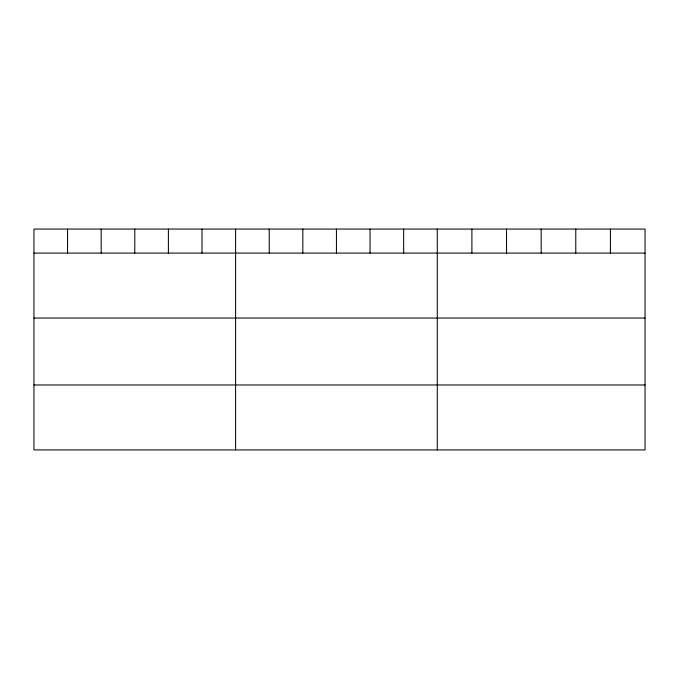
<?xml version="1.0" encoding="UTF-8"?>
<svg xmlns="http://www.w3.org/2000/svg" width="679" height="679" viewBox="0 0 679 679"><rect width="100%" height="100%" fill="white"/><g stroke="black" fill="none" stroke-linecap="round" stroke-linejoin="round"><path stroke-width="1.02" d="M645.05 253.089L645.05 449.931L33.95 449.931L33.95 229.069L645.05 229.069L645.05 253.089L33.95 253.089M33.95 318.044L645.05 318.044M33.95 384.976L645.05 384.976M610.421 229.069L610.421 253.089M575.792 229.069L575.792 253.089M541.163 229.069L541.163 253.089M506.534 229.069L506.534 253.089M471.905 229.069L471.905 253.089M437.276 229.069L437.276 449.931M403.666 229.069L403.666 253.089M370.055 229.069L370.055 253.089M336.445 229.069L336.445 253.089M302.834 229.069L302.834 253.089M269.224 229.069L269.224 253.089M235.613 229.069L235.613 449.931M202.002 229.069L202.002 253.089M168.392 229.069L168.392 253.089M134.782 229.069L134.782 253.089M101.171 229.069L101.171 253.089M67.56 229.069L67.56 253.089"/></g></svg>
